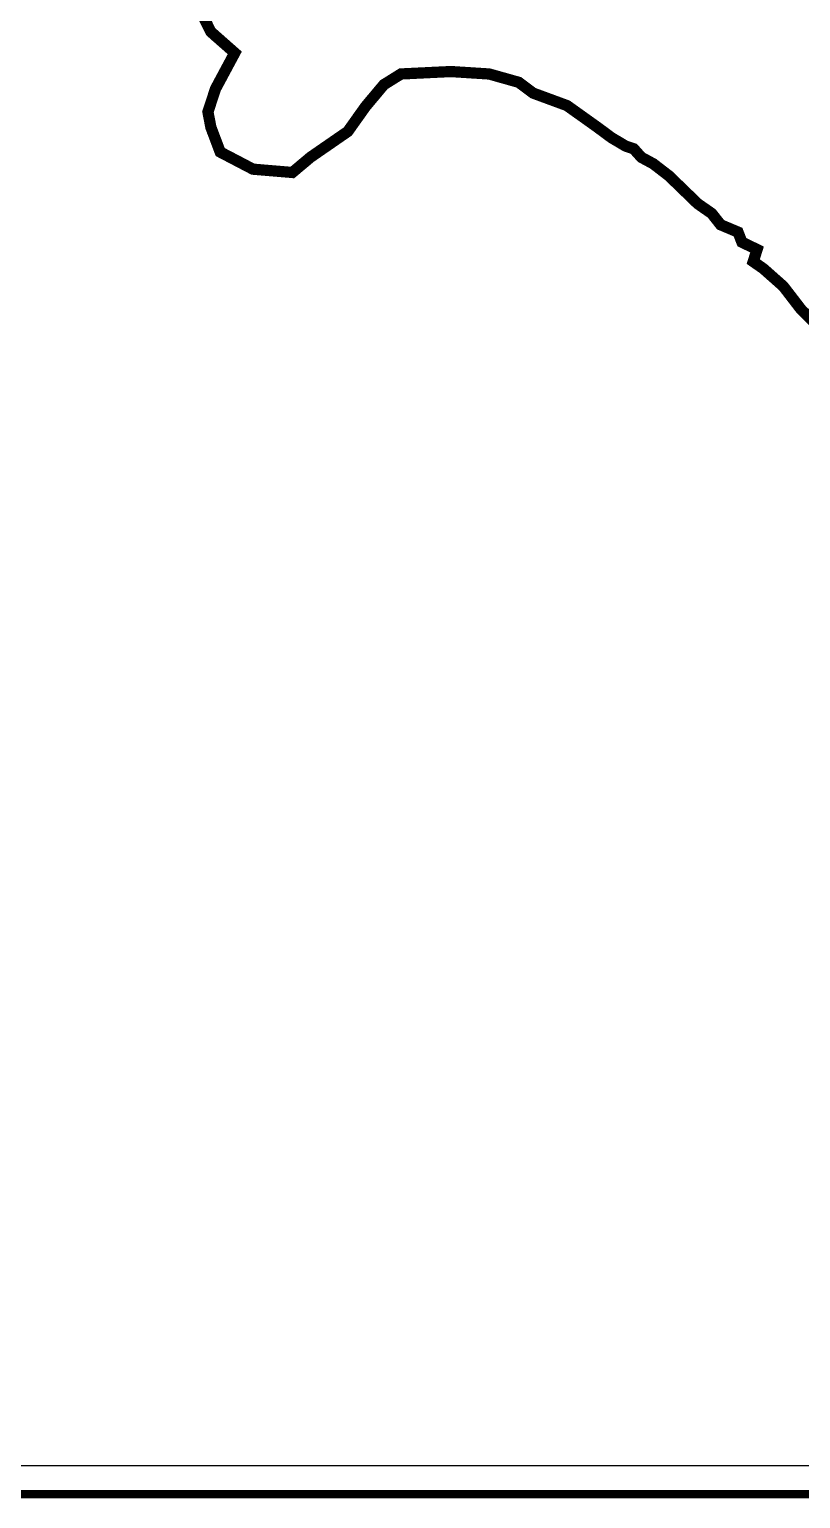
# Model space of a CAD drawing. Header units: millimetres. Extents: x 1745962 to 1749233, y 4525379 to 4529927.
# Drawn here: x 1746982 to 1747256, y 4525379 to 4525901 of the extents above; entities that cross this region are included whole.
import ezdxf

# ---------------------------------------------------------------- set-up
doc = ezdxf.new("R2010")
doc.units = ezdxf.units.MM
doc.header["$LTSCALE"] = 10
doc.header["$MEASUREMENT"] = 0
for name, color, linetype in [('LEGEND', 7, 'Continuous'), ('WATER', 5, 'Continuous'), ('ZONING_ZONES', 140, 'Continuous')]:
    doc.layers.add(name, color=color, linetype=linetype)

msp = doc.modelspace()

# ---------------------------------------------------------------- linework, layer by layer
at = {"layer": 'LEGEND'}
msp.add_line((1749203.08, 4525390.34), (1745973.94, 4525390.05), dxfattribs=at)
at = {"layer": 'LEGEND', "const_width": 3}
msp.add_lwpolyline([(1749213.08, 4525380.34), (1745963.94, 4525380.05), (1745963.94, 4529879.67), (1749213.39, 4529879.66)], close=True, dxfattribs=at)
at = {"layer": 'WATER'}
for points in [[(1747055.38, 4525893.74), (1747055.27, 4525893.8), (1747055.16, 4525893.86), (1747055.03, 4525893.89), (1747054.92, 4525893.91), (1747054.8, 4525893.93), (1747054.66, 4525893.94), (1747054.54, 4525893.95), (1747054.42, 4525893.93), (1747054.29, 4525893.93), (1747054.16, 4525893.92), (1747054.04, 4525893.9), (1747053.92, 4525893.9), (1747053.8, 4525893.88), (1747053.67, 4525893.87), (1747053.55, 4525893.86), (1747053.42, 4525893.84), (1747053.3, 4525893.83), (1747053.17, 4525893.82), (1747053.05, 4525893.81), (1747052.92, 4525893.8), (1747052.79, 4525893.79), (1747052.68, 4525893.78), (1747052.55, 4525893.77), (1747052.42, 4525893.77), (1747052.3, 4525893.75), (1747052.17, 4525893.75), (1747052.05, 4525893.76), (1747051.92, 4525893.75), (1747051.8, 4525893.76), (1747051.68, 4525893.77), (1747051.55, 4525893.77), (1747051.42, 4525893.79), (1747051.3, 4525893.81), (1747051.19, 4525893.85), (1747051.06, 4525893.88), (1747050.96, 4525893.94), (1747050.83, 4525893.97), (1747050.72, 4525894.03), (1747050.62, 4525894.1), (1747050.52, 4525894.18), (1747050.45, 4525894.29), (1747050.4, 4525894.4), (1747050.35, 4525894.5), (1747050.29, 4525894.62), (1747050.2, 4525894.72), (1747050.13, 4525894.81), (1747050.04, 4525894.9), (1747049.95, 4525894.98), (1747049.85, 4525895.07), (1747049.76, 4525895.15), (1747049.66, 4525895.23), (1747049.57, 4525895.31), (1747049.47, 4525895.39), (1747049.37, 4525895.46), (1747049.26, 4525895.52), (1747049.15, 4525895.59), (1747049.05, 4525895.65), (1747048.95, 4525895.73), (1747048.84, 4525895.79), (1747048.74, 4525895.86), (1747048.64, 4525895.95), (1747048.56, 4525896.03), (1747048.44, 4525896.07), (1747048.32, 4525896.12), (1747048.21, 4525896.17), (1747048.1, 4525896.23), (1747047.99, 4525896.28), (1747047.87, 4525896.34), (1747047.76, 4525896.4), (1747047.66, 4525896.46), (1747047.54, 4525896.52), (1747047.43, 4525896.57), (1747047.33, 4525896.65), (1747047.22, 4525896.72), (1747047.12, 4525896.79), (1747047.03, 4525896.88), (1747046.94, 4525896.96), (1747046.86, 4525897.05), (1747046.78, 4525897.15), (1747046.71, 4525897.25), (1747046.65, 4525897.36), (1747046.59, 4525897.47), (1747046.55, 4525897.59), (1747046.52, 4525897.72), (1747046.49, 4525897.84), (1747046.47, 4525897.96), (1747046.45, 4525898.08), (1747046.44, 4525898.21), (1747046.44, 4525898.34), (1747046.43, 4525898.46), (1747046.43, 4525898.58), (1747046.44, 4525898.7), (1747046.43, 4525898.83), (1747046.43, 4525898.96), (1747046.43, 4525899.08), (1747046.42, 4525899.21), (1747046.42, 4525899.34), (1747046.42, 4525899.46), (1747046.41, 4525899.58), (1747046.41, 4525899.71), (1747046.41, 4525899.83), (1747046.41, 4525899.96), (1747046.4, 4525900.09), (1747046.39, 4525900.2), (1747046.38, 4525900.33), (1747046.36, 4525900.45), (1747046.35, 4525900.58), (1747046.33, 4525900.7)], [(1747058.87, 4525851.91), (1747058.64, 4525852.01), (1747058.42, 4525852.11), (1747058.19, 4525852.22), (1747057.96, 4525852.32), (1747057.73, 4525852.41), (1747057.49, 4525852.51), (1747057.26, 4525852.6), (1747057.03, 4525852.7), (1747056.8, 4525852.81), (1747056.58, 4525852.91), (1747056.36, 4525853.03), (1747056.13, 4525853.14), (1747055.92, 4525853.26), (1747055.69, 4525853.37), (1747055.47, 4525853.49), (1747055.25, 4525853.61), (1747055.04, 4525853.73), (1747054.81, 4525853.85), (1747054.6, 4525853.98), (1747054.39, 4525854.11), (1747054.17, 4525854.24), (1747053.96, 4525854.38), (1747053.75, 4525854.52), (1747053.54, 4525854.65), (1747053.33, 4525854.79), (1747053.13, 4525854.93), (1747052.92, 4525855.07), (1747052.71, 4525855.2), (1747052.5, 4525855.34), (1747052.29, 4525855.47), (1747052.08, 4525855.6), (1747051.87, 4525855.73), (1747051.65, 4525855.86), (1747051.43, 4525855.99), (1747051.22, 4525856.12), (1747051, 4525856.25), (1747050.79, 4525856.38), (1747050.58, 4525856.52), (1747050.37, 4525856.65), (1747050.17, 4525856.8), (1747049.96, 4525856.94), (1747049.76, 4525857.08), (1747049.56, 4525857.23), (1747049.37, 4525857.4), (1747049.18, 4525857.56), (1747048.98, 4525857.71), (1747048.79, 4525857.87), (1747048.66, 4525858.09), (1747048.53, 4525858.3), (1747048.39, 4525858.5), (1747048.25, 4525858.71), (1747048.1, 4525858.91), (1747047.97, 4525859.12), (1747047.82, 4525859.33), (1747047.7, 4525859.55), (1747047.58, 4525859.76), (1747047.46, 4525859.99), (1747047.34, 4525860.19), (1747047.21, 4525860.41), (1747047.07, 4525860.63), (1747046.95, 4525860.85), (1747046.82, 4525861.06), (1747046.68, 4525861.27), (1747046.55, 4525861.47), (1747046.42, 4525861.69), (1747046.29, 4525861.9), (1747046.15, 4525862.12), (1747046.05, 4525862.34), (1747045.94, 4525862.57), (1747045.82, 4525862.79), (1747045.71, 4525863.01), (1747045.59, 4525863.24), (1747045.48, 4525863.46), (1747045.38, 4525863.68), (1747045.32, 4525863.93), (1747045.26, 4525864.18), (1747045.23, 4525864.42), (1747045.25, 4525864.67), (1747045.31, 4525864.92), (1747045.43, 4525865.12), (1747045.62, 4525865.29), (1747045.84, 4525865.42), (1747046.04, 4525865.56), (1747046.25, 4525865.7), (1747046.45, 4525865.86), (1747046.57, 4525866.08), (1747046.61, 4525866.32), (1747046.58, 4525866.57), (1747046.51, 4525866.82), (1747046.42, 4525867.05), (1747046.31, 4525867.27), (1747046.2, 4525867.5), (1747046.11, 4525867.73), (1747046.02, 4525867.95), (1747045.92, 4525868.19), (1747045.84, 4525868.43), (1747045.77, 4525868.67), (1747045.72, 4525868.92), (1747045.68, 4525869.16), (1747045.64, 4525869.4), (1747045.6, 4525869.65), (1747045.58, 4525869.9), (1747045.56, 4525870.15), (1747045.54, 4525870.41), (1747045.53, 4525870.65), (1747045.49, 4525870.89), (1747045.39, 4525871.12), (1747045.39, 4525871.37), (1747045.48, 4525871.61), (1747045.64, 4525871.79), (1747045.85, 4525871.93), (1747046.07, 4525872.04), (1747046.27, 4525872.2), (1747046.44, 4525872.38), (1747046.57, 4525872.59), (1747046.66, 4525872.82), (1747046.74, 4525873.06), (1747046.81, 4525873.3), (1747046.86, 4525873.54), (1747046.92, 4525873.79), (1747046.97, 4525874.03), (1747047.04, 4525874.28), (1747047.1, 4525874.52), (1747047.17, 4525874.76), (1747047.25, 4525875), (1747047.34, 4525875.23), (1747047.43, 4525875.46), (1747047.52, 4525875.7), (1747047.61, 4525875.93), (1747047.71, 4525876.16), (1747047.79, 4525876.4), (1747047.88, 4525876.63), (1747047.95, 4525876.87), (1747048.01, 4525877.11), (1747048.08, 4525877.36), (1747048.12, 4525877.6), (1747048.13, 4525877.84), (1747048.12, 4525878.1), (1747048.12, 4525878.35), (1747048.11, 4525878.6), (1747048.1, 4525878.85), (1747048.11, 4525879.1), (1747048.1, 4525879.35), (1747048.11, 4525879.6), (1747048.12, 4525879.85), (1747048.13, 4525880.11), (1747048.14, 4525880.35), (1747048.14, 4525880.6), (1747048.16, 4525880.85), (1747048.18, 4525881.1), (1747048.21, 4525881.35), (1747048.24, 4525881.6), (1747048.32, 4525881.84), (1747048.42, 4525882.07), (1747048.55, 4525882.28), (1747048.74, 4525882.44), (1747048.93, 4525882.61), (1747049.11, 4525882.77), (1747049.29, 4525882.95), (1747049.48, 4525883.11), (1747049.66, 4525883.28), (1747049.84, 4525883.46), (1747049.99, 4525883.65), (1747050.14, 4525883.86), (1747050.27, 4525884.07), (1747050.39, 4525884.29), (1747050.5, 4525884.52), (1747050.62, 4525884.73), (1747050.73, 4525884.96), (1747050.85, 4525885.18), (1747050.97, 4525885.4), (1747051.09, 4525885.61), (1747051.21, 4525885.84), (1747051.32, 4525886.05), (1747051.46, 4525886.28), (1747051.59, 4525886.48), (1747051.73, 4525886.69), (1747051.87, 4525886.9), (1747052, 4525887.11), (1747052.14, 4525887.32), (1747052.26, 4525887.53), (1747052.4, 4525887.74), (1747052.52, 4525887.96), (1747052.64, 4525888.18), (1747052.77, 4525888.4), (1747052.88, 4525888.63), (1747053, 4525888.84), (1747053.13, 4525889.06), (1747053.26, 4525889.28), (1747053.38, 4525889.49), (1747053.5, 4525889.7), (1747053.64, 4525889.92), (1747053.76, 4525890.13), (1747053.89, 4525890.35), (1747054.02, 4525890.57), (1747054.15, 4525890.78), (1747054.28, 4525890.99), (1747054.41, 4525891.2), (1747054.53, 4525891.43), (1747054.56, 4525891.67), (1747054.69, 4525891.88), (1747054.81, 4525892.1), (1747054.93, 4525892.32), (1747055.06, 4525892.54), (1747055.18, 4525892.75), (1747055.3, 4525892.98), (1747055.41, 4525893.21), (1747055.47, 4525893.44), (1747055.38, 4525893.74)], [(1747153.36, 4525881.97), (1747153.11, 4525881.98), (1747152.86, 4525881.98), (1747152.62, 4525881.99), (1747152.36, 4525882.01), (1747152.11, 4525882.03), (1747151.86, 4525882.04), (1747151.61, 4525882.06), (1747151.37, 4525882.09), (1747151.13, 4525882.15), (1747150.92, 4525882.31), (1747150.81, 4525882.52), (1747150.85, 4525882.77), (1747150.88, 4525883.02), (1747150.86, 4525883.26), (1747150.83, 4525883.51), (1747150.69, 4525883.72), (1747150.5, 4525883.87), (1747150.27, 4525883.98), (1747150.04, 4525884.07), (1747149.8, 4525884.15), (1747149.55, 4525884.2), (1747149.31, 4525884.26), (1747149.06, 4525884.28), (1747148.81, 4525884.32), (1747148.56, 4525884.35), (1747148.32, 4525884.39), (1747148.07, 4525884.42), (1747147.82, 4525884.46), (1747147.57, 4525884.49), (1747147.33, 4525884.53), (1747147.08, 4525884.56), (1747146.83, 4525884.6), (1747146.58, 4525884.63), (1747146.34, 4525884.67), (1747146.09, 4525884.7), (1747145.84, 4525884.74), (1747145.59, 4525884.77), (1747145.35, 4525884.82), (1747145.1, 4525884.85), (1747144.86, 4525884.9), (1747144.67, 4525885.02), (1747144.43, 4525885.1), (1747144.19, 4525885.16), (1747143.94, 4525885.2), (1747143.69, 4525885.24), (1747143.45, 4525885.27), (1747143.19, 4525885.3), (1747142.94, 4525885.32), (1747142.69, 4525885.35), (1747142.45, 4525885.36), (1747142.2, 4525885.37), (1747141.95, 4525885.38), (1747141.69, 4525885.4), (1747141.45, 4525885.41), (1747141.2, 4525885.43), (1747140.95, 4525885.45), (1747140.7, 4525885.47), (1747140.45, 4525885.49), (1747140.2, 4525885.51), (1747139.95, 4525885.51), (1747139.7, 4525885.52), (1747139.45, 4525885.53), (1747139.2, 4525885.53), (1747138.95, 4525885.54), (1747138.7, 4525885.54), (1747138.46, 4525885.55), (1747138.21, 4525885.56), (1747137.95, 4525885.57), (1747137.7, 4525885.58), (1747137.45, 4525885.58), (1747137.2, 4525885.6), (1747136.95, 4525885.6), (1747136.7, 4525885.62), (1747136.45, 4525885.63), (1747136.2, 4525885.65), (1747135.96, 4525885.67), (1747135.7, 4525885.69), (1747135.45, 4525885.7), (1747135.2, 4525885.71), (1747134.95, 4525885.71), (1747134.7, 4525885.71), (1747134.45, 4525885.71), (1747134.21, 4525885.71), (1747133.96, 4525885.7), (1747133.7, 4525885.7), (1747133.45, 4525885.7), (1747133.2, 4525885.7), (1747132.96, 4525885.69), (1747132.71, 4525885.69), (1747132.46, 4525885.69), (1747132.21, 4525885.69), (1747131.95, 4525885.69), (1747131.7, 4525885.69), (1747131.46, 4525885.68), (1747131.21, 4525885.69), (1747130.96, 4525885.68), (1747130.71, 4525885.69), (1747130.45, 4525885.68), (1747130.2, 4525885.69), (1747129.95, 4525885.69), (1747129.7, 4525885.69), (1747129.46, 4525885.69), (1747129.21, 4525885.68), (1747128.96, 4525885.69), (1747128.7, 4525885.68), (1747128.45, 4525885.68), (1747128.2, 4525885.68), (1747127.96, 4525885.67), (1747127.71, 4525885.67), (1747127.46, 4525885.67), (1747127.2, 4525885.67), (1747126.96, 4525885.66), (1747126.71, 4525885.66), (1747126.46, 4525885.66), (1747126.2, 4525885.65), (1747125.95, 4525885.66), (1747125.71, 4525885.65), (1747125.46, 4525885.64), (1747125.21, 4525885.65), (1747124.95, 4525885.64), (1747124.7, 4525885.65), (1747124.45, 4525885.64), (1747124.21, 4525885.63), (1747123.95, 4525885.63), (1747123.71, 4525885.62), (1747123.45, 4525885.6), (1747123.21, 4525885.58), (1747122.96, 4525885.56), (1747122.71, 4525885.54), (1747122.46, 4525885.53), (1747122.21, 4525885.5), (1747121.96, 4525885.48), (1747121.72, 4525885.46), (1747121.46, 4525885.44), (1747121.21, 4525885.43), (1747120.97, 4525885.41), (1747120.71, 4525885.41), (1747120.46, 4525885.39), (1747120.21, 4525885.39), (1747119.96, 4525885.38), (1747119.71, 4525885.38), (1747119.47, 4525885.38), (1747119.21, 4525885.38), (1747118.96, 4525885.39), (1747118.72, 4525885.39), (1747118.47, 4525885.39), (1747118.22, 4525885.4), (1747117.97, 4525885.4), (1747117.71, 4525885.39), (1747117.47, 4525885.37), (1747117.22, 4525885.35), (1747116.96, 4525885.34), (1747116.71, 4525885.31), (1747116.48, 4525885.25), (1747116.22, 4525885.21), (1747115.98, 4525885.17), (1747115.74, 4525885.12), (1747115.49, 4525885.07), (1747115.25, 4525885.03), (1747115, 4525884.98), (1747114.76, 4525884.93), (1747114.51, 4525884.89), (1747114.26, 4525884.85), (1747114.01, 4525884.83), (1747113.76, 4525884.81), (1747113.52, 4525884.76), (1747113.28, 4525884.69), (1747113.05, 4525884.61), (1747112.82, 4525884.5), (1747112.6, 4525884.39), (1747112.38, 4525884.27), (1747112.16, 4525884.14), (1747111.96, 4525883.99), (1747111.77, 4525883.84), (1747111.56, 4525883.7), (1747111.36, 4525883.54), (1747111.16, 4525883.39), (1747110.95, 4525883.25), (1747110.75, 4525883.1), (1747110.55, 4525882.95), (1747110.35, 4525882.81), (1747110.13, 4525882.68), (1747109.92, 4525882.55), (1747109.71, 4525882.41), (1747109.51, 4525882.27), (1747109.3, 4525882.13), (1747109.09, 4525881.99), (1747108.89, 4525881.85), (1747108.68, 4525881.7), (1747108.49, 4525881.55), (1747108.3, 4525881.38), (1747108.12, 4525881.2), (1747107.93, 4525881.04), (1747107.75, 4525880.87), (1747107.57, 4525880.7), (1747107.38, 4525880.53), (1747107.2, 4525880.36), (1747107.01, 4525880.21), (1747106.8, 4525880.08), (1747106.59, 4525879.92), (1747106.4, 4525879.77), (1747106.21, 4525879.6), (1747106.02, 4525879.44), (1747105.85, 4525879.26), (1747105.69, 4525879.06), (1747105.52, 4525878.88), (1747105.34, 4525878.7), (1747105.17, 4525878.52), (1747105, 4525878.34), (1747104.83, 4525878.15), (1747104.66, 4525877.98), (1747104.47, 4525877.79), (1747104.3, 4525877.61), (1747104.13, 4525877.43), (1747103.96, 4525877.25), (1747103.79, 4525877.07), (1747103.62, 4525876.89), (1747103.45, 4525876.71), (1747103.28, 4525876.52), (1747103.11, 4525876.34), (1747103.03, 4525876.11), (1747102.92, 4525875.89), (1747102.79, 4525875.68), (1747102.67, 4525875.45), (1747102.54, 4525875.24), (1747102.42, 4525875.03), (1747102.29, 4525874.81), (1747102.16, 4525874.59), (1747102.03, 4525874.38), (1747101.9, 4525874.17), (1747101.77, 4525873.96), (1747101.65, 4525873.74), (1747101.52, 4525873.51), (1747101.43, 4525873.29), (1747101.37, 4525873.05), (1747101.3, 4525872.81), (1747101.24, 4525872.57), (1747101.18, 4525872.32), (1747101.11, 4525872.08), (1747101.04, 4525871.84), (1747100.95, 4525871.61), (1747100.83, 4525871.38), (1747100.69, 4525871.18), (1747100.53, 4525870.99), (1747100.34, 4525870.82), (1747100.13, 4525870.69), (1747099.89, 4525870.62), (1747099.65, 4525870.58), (1747099.4, 4525870.59), (1747099.17, 4525870.69), (1747098.94, 4525870.81), (1747098.74, 4525870.95), (1747098.53, 4525871.07), (1747098.28, 4525871.14), (1747097.85, 4525871.05)], [(1747185.5, 4525863.1), (1747185.39, 4525863.16), (1747185.29, 4525863.23), (1747185.19, 4525863.3), (1747185.07, 4525863.36), (1747184.97, 4525863.43), (1747184.86, 4525863.49), (1747184.76, 4525863.56), (1747184.65, 4525863.64), (1747184.55, 4525863.71), (1747184.46, 4525863.78), (1747184.37, 4525863.87), (1747184.29, 4525863.97), (1747184.22, 4525864.08), (1747184.17, 4525864.19), (1747184.12, 4525864.31), (1747184.09, 4525864.43), (1747184.08, 4525864.55), (1747184.06, 4525864.67), (1747184.06, 4525864.8), (1747184.06, 4525864.92), (1747184.06, 4525865.05), (1747184.04, 4525865.18), (1747184.04, 4525865.3), (1747184.03, 4525865.43), (1747184.01, 4525865.55), (1747183.99, 4525865.67), (1747183.95, 4525865.78), (1747183.91, 4525865.91), (1747183.86, 4525866.02), (1747183.82, 4525866.14), (1747183.76, 4525866.25), (1747183.7, 4525866.35), (1747183.61, 4525866.44), (1747183.49, 4525866.51), (1747183.38, 4525866.55), (1747183.26, 4525866.55), (1747183.13, 4525866.54), (1747183.01, 4525866.53), (1747182.88, 4525866.49), (1747182.76, 4525866.48), (1747182.63, 4525866.47), (1747182.51, 4525866.46), (1747182.39, 4525866.47), (1747182.26, 4525866.47), (1747182.13, 4525866.47), (1747182.01, 4525866.48), (1747181.89, 4525866.5), (1747181.77, 4525866.51), (1747181.64, 4525866.53), (1747181.52, 4525866.56), (1747181.39, 4525866.58), (1747181.27, 4525866.61), (1747181.15, 4525866.64), (1747181.04, 4525866.69), (1747180.91, 4525866.74), (1747180.81, 4525866.79), (1747180.7, 4525866.86), (1747180.6, 4525866.93), (1747180.5, 4525867), (1747180.39, 4525867.08), (1747180.29, 4525867.15), (1747180.2, 4525867.22), (1747180.09, 4525867.3), (1747179.99, 4525867.37), (1747179.89, 4525867.45), (1747179.8, 4525867.52), (1747179.71, 4525867.61), (1747179.64, 4525867.72), (1747179.58, 4525867.83), (1747179.54, 4525867.95), (1747179.51, 4525868.06), (1747179.49, 4525868.19), (1747179.47, 4525868.32), (1747179.44, 4525868.44), (1747179.41, 4525868.56), (1747179.38, 4525868.68), (1747179.35, 4525868.8), (1747179.32, 4525868.93), (1747179.29, 4525869.04), (1747179.25, 4525869.16), (1747179.18, 4525869.27), (1747179.09, 4525869.35), (1747178.99, 4525869.43), (1747178.88, 4525869.49), (1747178.76, 4525869.54), (1747178.65, 4525869.59), (1747178.52, 4525869.63), (1747178.41, 4525869.66), (1747178.28, 4525869.69), (1747178.17, 4525869.73), (1747178.04, 4525869.76), (1747177.93, 4525869.8), (1747177.8, 4525869.83), (1747177.69, 4525869.86), (1747177.56, 4525869.9), (1747177.45, 4525869.93), (1747177.32, 4525869.97), (1747177.21, 4525870), (1747177.08, 4525870.04), (1747176.97, 4525870.08), (1747176.84, 4525870.12), (1747176.74, 4525870.17), (1747176.63, 4525870.23), (1747176.51, 4525870.29), (1747176.41, 4525870.36), (1747176.32, 4525870.44), (1747176.23, 4525870.52), (1747176.14, 4525870.62), (1747176.08, 4525870.72), (1747176.01, 4525870.84), (1747175.96, 4525870.95), (1747175.9, 4525871.06), (1747175.86, 4525871.17), (1747175.83, 4525871.29), (1747175.79, 4525871.41), (1747175.74, 4525871.53), (1747175.68, 4525871.64), (1747175.62, 4525871.75), (1747175.56, 4525871.85), (1747175.47, 4525871.94), (1747175.37, 4525872.03), (1747175.27, 4525872.1), (1747175.16, 4525872.16), (1747175.05, 4525872.21), (1747174.94, 4525872.27), (1747174.83, 4525872.32), (1747174.71, 4525872.37), (1747174.6, 4525872.43), (1747174.49, 4525872.48), (1747174.37, 4525872.54), (1747174.26, 4525872.59), (1747174.14, 4525872.64), (1747174.03, 4525872.7), (1747173.92, 4525872.75), (1747173.82, 4525872.81), (1747173.7, 4525872.87), (1747173.63, 4525872.97), (1747173.55, 4525873.07), (1747173.46, 4525873.16), (1747173.38, 4525873.25), (1747173.29, 4525873.34), (1747173.2, 4525873.43), (1747173.1, 4525873.51), (1747173.01, 4525873.59), (1747172.91, 4525873.66), (1747172.8, 4525873.73), (1747172.7, 4525873.8), (1747172.59, 4525873.86), (1747172.49, 4525873.94), (1747172.39, 4525874), (1747172.28, 4525874.08), (1747172.18, 4525874.14), (1747172.07, 4525874.21), (1747171.97, 4525874.28), (1747171.87, 4525874.35), (1747171.76, 4525874.42), (1747171.66, 4525874.49), (1747171.55, 4525874.56), (1747171.45, 4525874.62), (1747171.34, 4525874.68), (1747171.24, 4525874.75), (1747171.12, 4525874.81), (1747171.01, 4525874.88), (1747170.91, 4525874.94), (1747170.8, 4525875.01), (1747170.69, 4525875.06), (1747170.58, 4525875.13), (1747170.47, 4525875.19), (1747170.36, 4525875.25), (1747170.26, 4525875.31), (1747170.14, 4525875.37), (1747170.03, 4525875.42), (1747169.92, 4525875.47), (1747169.8, 4525875.51), (1747169.68, 4525875.54), (1747169.56, 4525875.58), (1747169.44, 4525875.62), (1747169.32, 4525875.66), (1747169.2, 4525875.69), (1747169.08, 4525875.73), (1747168.95, 4525875.76), (1747168.84, 4525875.8), (1747168.71, 4525875.83), (1747168.6, 4525875.87), (1747168.48, 4525875.91), (1747168.36, 4525875.93), (1747168.24, 4525875.97), (1747168.12, 4525876), (1747168, 4525876.03), (1747167.87, 4525876.05), (1747167.75, 4525876.06), (1747167.62, 4525876.06), (1747167.49, 4525876.06), (1747167.37, 4525876.05), (1747167.24, 4525876.05), (1747167.13, 4525876.05), (1747167, 4525876.05), (1747166.87, 4525876.05), (1747166.75, 4525876.05), (1747166.62, 4525876.04), (1747166.5, 4525876.04), (1747166.37, 4525876.04), (1747166.24, 4525876.04), (1747166.12, 4525876.03), (1747166, 4525876.04), (1747165.88, 4525876.03), (1747165.75, 4525876.03), (1747165.63, 4525876.05), (1747165.5, 4525876.07), (1747165.38, 4525876.09), (1747165.26, 4525876.13), (1747165.14, 4525876.16), (1747165.02, 4525876.2), (1747164.9, 4525876.22), (1747164.77, 4525876.25), (1747164.66, 4525876.29), (1747164.53, 4525876.32), (1747164.41, 4525876.34), (1747164.28, 4525876.37), (1747164.17, 4525876.41), (1747164.04, 4525876.44), (1747163.93, 4525876.47), (1747163.8, 4525876.51), (1747163.69, 4525876.55), (1747163.56, 4525876.58), (1747163.45, 4525876.63), (1747163.33, 4525876.67), (1747163.22, 4525876.71), (1747163.1, 4525876.77), (1747162.99, 4525876.82), (1747162.88, 4525876.87), (1747162.76, 4525876.92), (1747162.65, 4525876.97), (1747162.53, 4525877.02), (1747162.42, 4525877.08), (1747162.3, 4525877.12), (1747162.19, 4525877.18), (1747162.08, 4525877.24), (1747161.98, 4525877.32), (1747161.88, 4525877.39), (1747161.78, 4525877.47), (1747161.67, 4525877.53), (1747161.57, 4525877.6), (1747161.47, 4525877.67), (1747161.37, 4525877.75), (1747161.27, 4525877.82), (1747161.17, 4525877.9), (1747161.06, 4525877.96), (1747160.96, 4525878.03), (1747160.85, 4525878.11), (1747160.75, 4525878.18), (1747160.65, 4525878.25), (1747160.55, 4525878.33), (1747160.45, 4525878.4), (1747160.35, 4525878.46), (1747160.24, 4525878.54), (1747160.14, 4525878.61), (1747160.04, 4525878.68), (1747159.94, 4525878.76), (1747159.83, 4525878.81), (1747159.72, 4525878.89), (1747159.62, 4525878.96), (1747159.53, 4525879.04), (1747159.44, 4525879.13), (1747159.37, 4525879.24), (1747159.3, 4525879.34), (1747159.23, 4525879.45), (1747159.17, 4525879.55), (1747159.11, 4525879.67), (1747159.06, 4525879.77), (1747159.01, 4525879.88), (1747158.96, 4525880), (1747158.92, 4525880.12), (1747158.88, 4525880.24), (1747158.84, 4525880.36), (1747158.79, 4525880.47), (1747158.76, 4525880.59), (1747158.71, 4525880.72), (1747158.68, 4525880.84), (1747158.63, 4525880.96), (1747158.59, 4525881.07), (1747158.55, 4525881.19), (1747158.53, 4525881.31), (1747158.48, 4525881.43), (1747158.41, 4525881.54), (1747158.32, 4525881.62), (1747158.22, 4525881.68), (1747158.09, 4525881.72), (1747157.97, 4525881.73), (1747157.84, 4525881.72), (1747157.71, 4525881.72), (1747157.59, 4525881.72), (1747157.46, 4525881.73), (1747157.34, 4525881.73), (1747157.22, 4525881.74), (1747157.09, 4525881.75), (1747156.97, 4525881.75), (1747156.85, 4525881.77), (1747156.72, 4525881.79), (1747156.6, 4525881.81), (1747156.48, 4525881.82), (1747156.35, 4525881.83), (1747156.22, 4525881.84), (1747156.1, 4525881.85), (1747155.98, 4525881.85), (1747155.85, 4525881.86), (1747155.73, 4525881.87), (1747155.6, 4525881.87), (1747155.48, 4525881.87), (1747155.35, 4525881.88), (1747155.22, 4525881.89), (1747155.1, 4525881.89), (1747154.97, 4525881.9), (1747154.85, 4525881.9), (1747154.73, 4525881.91), (1747154.6, 4525881.91), (1747154.48, 4525881.92), (1747154.35, 4525881.92), (1747154.23, 4525881.92), (1747154.1, 4525881.93), (1747153.98, 4525881.94), (1747153.85, 4525881.94), (1747153.73, 4525881.94), (1747153.6, 4525881.95), (1747153.36, 4525881.97)], [(1747097.85, 4525871.05), (1747097.63, 4525870.93), (1747097.45, 4525870.76), (1747097.29, 4525870.57), (1747097.14, 4525870.37), (1747097.01, 4525870.16), (1747096.87, 4525869.95), (1747096.82, 4525869.71), (1747096.79, 4525869.46), (1747096.76, 4525869.2), (1747096.74, 4525868.96), (1747096.71, 4525868.71), (1747096.7, 4525868.46), (1747096.67, 4525868.2), (1747096.66, 4525867.96), (1747096.65, 4525867.71), (1747096.81, 4525867.52), (1747096.95, 4525867.3), (1747097.04, 4525867.07), (1747097.07, 4525866.82), (1747097.07, 4525866.57), (1747097, 4525866.33), (1747096.89, 4525866.11), (1747096.76, 4525865.89), (1747096.61, 4525865.7), (1747096.41, 4525865.54), (1747096.21, 4525865.38), (1747096.03, 4525865.22), (1747095.84, 4525865.06), (1747095.65, 4525864.89), (1747095.47, 4525864.73), (1747095.28, 4525864.55), (1747095.1, 4525864.39), (1747094.93, 4525864.2), (1747094.76, 4525864.01), (1747094.61, 4525863.82), (1747094.44, 4525863.63), (1747094.29, 4525863.44), (1747094.13, 4525863.25), (1747093.96, 4525863.06), (1747093.8, 4525862.87), (1747093.63, 4525862.68), (1747093.46, 4525862.5), (1747093.28, 4525862.32), (1747093.11, 4525862.14), (1747092.93, 4525861.96), (1747092.75, 4525861.8), (1747092.55, 4525861.64), (1747092.34, 4525861.51), (1747092.11, 4525861.4), (1747091.89, 4525861.3), (1747091.65, 4525861.21), (1747091.41, 4525861.15), (1747091.16, 4525861.14), (1747090.91, 4525861.17), (1747090.66, 4525861.19), (1747090.41, 4525861.21), (1747090.16, 4525861.21), (1747089.92, 4525861.16), (1747089.68, 4525861.09), (1747089.44, 4525861.01), (1747089.2, 4525860.93), (1747088.96, 4525860.85), (1747088.75, 4525860.73), (1747088.55, 4525860.57), (1747088.39, 4525860.38), (1747088.28, 4525860.16), (1747088.2, 4525859.92), (1747088.14, 4525859.68), (1747088.1, 4525859.43), (1747088.05, 4525859.19), (1747087.96, 4525858.95), (1747087.84, 4525858.73), (1747087.72, 4525858.51), (1747087.56, 4525858.32), (1747087.38, 4525858.15), (1747087.2, 4525857.97), (1747087.01, 4525857.81), (1747086.81, 4525857.66), (1747086.59, 4525857.53), (1747086.38, 4525857.41), (1747086.16, 4525857.28), (1747085.94, 4525857.16), (1747085.72, 4525857.03), (1747085.51, 4525856.91), (1747085.29, 4525856.79), (1747085.07, 4525856.67), (1747084.85, 4525856.57), (1747084.62, 4525856.46), (1747084.39, 4525856.36), (1747084.16, 4525856.26), (1747083.93, 4525856.16), (1747083.71, 4525856.06), (1747083.48, 4525855.96), (1747083.24, 4525855.87), (1747083.01, 4525855.78), (1747082.78, 4525855.67), (1747082.55, 4525855.57), (1747082.33, 4525855.47), (1747082.1, 4525855.36), (1747081.88, 4525855.26), (1747081.65, 4525855.14), (1747081.44, 4525855.01), (1747081.22, 4525854.88), (1747081.01, 4525854.74), (1747080.81, 4525854.61), (1747080.6, 4525854.47), (1747080.39, 4525854.32), (1747080.2, 4525854.17), (1747080.01, 4525854), (1747079.83, 4525853.83), (1747079.65, 4525853.66), (1747079.46, 4525853.49), (1747079.28, 4525853.31), (1747079.1, 4525853.14), (1747078.92, 4525852.97), (1747078.74, 4525852.8), (1747078.56, 4525852.63), (1747078.37, 4525852.45), (1747078.19, 4525852.29), (1747078.01, 4525852.11), (1747077.83, 4525851.94), (1747077.64, 4525851.77), (1747077.46, 4525851.59), (1747077.28, 4525851.43), (1747077.14, 4525851.22), (1747076.97, 4525851.03), (1747076.81, 4525850.85), (1747076.62, 4525850.68), (1747076.42, 4525850.54), (1747076.22, 4525850.39), (1747076.02, 4525850.24), (1747075.81, 4525850.1), (1747075.61, 4525849.95), (1747075.4, 4525849.82), (1747075.19, 4525849.69), (1747074.96, 4525849.58), (1747074.73, 4525849.48), (1747074.5, 4525849.39), (1747074.25, 4525849.35), (1747074, 4525849.34), (1747073.75, 4525849.36), (1747073.51, 4525849.44), (1747073.28, 4525849.52), (1747073.04, 4525849.61), (1747072.81, 4525849.69), (1747072.57, 4525849.76), (1747072.33, 4525849.85), (1747072.1, 4525849.93), (1747071.85, 4525849.99), (1747071.61, 4525850.04), (1747071.37, 4525850.11), (1747071.13, 4525850.19), (1747070.89, 4525850.26), (1747070.65, 4525850.34), (1747070.41, 4525850.41), (1747070.17, 4525850.49), (1747069.94, 4525850.56), (1747069.69, 4525850.62), (1747069.45, 4525850.67), (1747069.21, 4525850.7), (1747068.95, 4525850.7), (1747068.71, 4525850.68), (1747068.45, 4525850.63), (1747068.21, 4525850.57), (1747067.98, 4525850.49), (1747067.73, 4525850.42), (1747067.5, 4525850.34), (1747067.26, 4525850.27), (1747067.02, 4525850.2), (1747066.78, 4525850.14), (1747066.54, 4525850.07), (1747066.28, 4525850.06), (1747066.04, 4525850.04), (1747065.79, 4525850.05), (1747065.54, 4525850.05), (1747065.29, 4525850.06), (1747065.03, 4525850.08), (1747064.79, 4525850.1), (1747064.54, 4525850.13), (1747064.29, 4525850.16), (1747064.04, 4525850.2), (1747063.8, 4525850.25), (1747063.55, 4525850.29), (1747063.31, 4525850.32), (1747063.07, 4525850.4), (1747062.83, 4525850.48), (1747062.6, 4525850.57), (1747062.36, 4525850.65), (1747062.13, 4525850.73), (1747061.89, 4525850.83), (1747061.66, 4525850.91), (1747061.42, 4525850.99), (1747061.19, 4525851.08), (1747060.95, 4525851.17), (1747060.72, 4525851.25), (1747060.48, 4525851.34), (1747060.25, 4525851.42), (1747060.01, 4525851.51), (1747059.78, 4525851.6), (1747059.54, 4525851.68), (1747059.31, 4525851.77), (1747058.87, 4525851.91)], [(1747231.19, 4525829.62), (1747230.95, 4525829.69), (1747230.71, 4525829.76), (1747230.47, 4525829.83), (1747230.23, 4525829.91), (1747229.99, 4525829.97), (1747229.75, 4525830.04), (1747229.51, 4525830.12), (1747229.29, 4525830.21), (1747229.06, 4525830.3), (1747228.82, 4525830.4), (1747228.6, 4525830.52), (1747228.38, 4525830.64), (1747228.16, 4525830.77), (1747227.97, 4525830.92), (1747227.78, 4525831.09), (1747227.59, 4525831.24), (1747227.39, 4525831.39), (1747227.2, 4525831.56), (1747227, 4525831.71), (1747226.81, 4525831.87), (1747226.62, 4525832.02), (1747226.41, 4525832.15), (1747226.2, 4525832.3), (1747225.99, 4525832.45), (1747225.84, 4525832.64), (1747225.72, 4525832.86), (1747225.6, 4525833.08), (1747225.5, 4525833.3), (1747225.39, 4525833.53), (1747225.27, 4525833.76), (1747225.16, 4525833.98), (1747225.04, 4525834.2), (1747224.89, 4525834.39), (1747224.77, 4525834.62), (1747224.65, 4525834.83), (1747224.53, 4525835.05), (1747224.41, 4525835.27), (1747224.29, 4525835.49), (1747224.17, 4525835.7), (1747224.04, 4525835.92), (1747223.91, 4525836.14), (1747223.74, 4525836.33), (1747223.58, 4525836.51), (1747223.42, 4525836.71), (1747223.25, 4525836.89), (1747223.07, 4525837.07), (1747222.88, 4525837.22), (1747222.65, 4525837.33), (1747222.42, 4525837.41), (1747222.18, 4525837.5), (1747221.95, 4525837.6), (1747221.72, 4525837.69), (1747221.49, 4525837.78), (1747221.26, 4525837.87), (1747221.02, 4525837.96), (1747220.79, 4525838.04), (1747220.55, 4525838.12), (1747220.32, 4525838.22), (1747220.09, 4525838.32), (1747219.86, 4525838.43), (1747219.65, 4525838.56), (1747219.45, 4525838.72), (1747219.26, 4525838.87), (1747219.08, 4525839.03), (1747218.92, 4525839.23), (1747218.77, 4525839.44), (1747218.66, 4525839.66), (1747218.58, 4525839.9), (1747218.51, 4525840.14), (1747218.44, 4525840.37), (1747218.35, 4525840.62), (1747218.27, 4525840.86), (1747218.17, 4525841.08), (1747218.04, 4525841.29), (1747217.89, 4525841.49), (1747217.72, 4525841.67), (1747217.53, 4525841.83), (1747217.34, 4525841.99), (1747217.15, 4525842.16), (1747216.96, 4525842.32), (1747216.77, 4525842.48), (1747216.58, 4525842.65), (1747216.39, 4525842.81), (1747216.2, 4525842.98), (1747216, 4525843.13), (1747215.81, 4525843.28), (1747215.61, 4525843.44), (1747215.41, 4525843.6), (1747215.22, 4525843.75), (1747215.02, 4525843.91), (1747214.83, 4525844.06), (1747214.63, 4525844.22), (1747214.43, 4525844.37), (1747214.24, 4525844.53), (1747214.04, 4525844.68), (1747213.84, 4525844.83), (1747213.65, 4525844.98), (1747213.44, 4525845.14), (1747213.25, 4525845.29), (1747213.06, 4525845.45), (1747212.86, 4525845.6), (1747212.66, 4525845.76), (1747212.47, 4525845.91), (1747212.26, 4525846.06), (1747212.07, 4525846.21), (1747211.87, 4525846.37), (1747211.68, 4525846.53), (1747211.47, 4525846.66), (1747211.27, 4525846.82), (1747211.08, 4525846.98), (1747210.89, 4525847.15), (1747210.7, 4525847.31), (1747210.51, 4525847.47), (1747210.32, 4525847.64), (1747210.13, 4525847.8), (1747209.96, 4525847.97), (1747209.77, 4525848.13), (1747209.58, 4525848.3), (1747209.39, 4525848.47), (1747209.2, 4525848.64), (1747209.02, 4525848.8), (1747208.83, 4525848.96), (1747208.64, 4525849.12), (1747208.45, 4525849.3), (1747208.26, 4525849.46), (1747208.07, 4525849.61), (1747207.87, 4525849.76), (1747207.67, 4525849.92), (1747207.48, 4525850.07), (1747207.27, 4525850.23), (1747207.08, 4525850.38), (1747206.89, 4525850.54), (1747206.7, 4525850.69), (1747206.5, 4525850.86), (1747206.32, 4525851.02), (1747206.13, 4525851.18), (1747205.94, 4525851.34), (1747205.75, 4525851.51), (1747205.56, 4525851.67), (1747205.36, 4525851.83), (1747205.16, 4525851.98), (1747204.95, 4525852.13), (1747204.74, 4525852.25), (1747204.53, 4525852.38), (1747204.32, 4525852.51), (1747204.1, 4525852.64), (1747203.89, 4525852.77), (1747203.67, 4525852.9), (1747203.45, 4525853.03), (1747203.24, 4525853.15), (1747203.01, 4525853.27), (1747202.79, 4525853.37), (1747202.56, 4525853.47), (1747202.33, 4525853.56), (1747202.09, 4525853.64), (1747201.86, 4525853.72), (1747201.62, 4525853.8), (1747201.39, 4525853.89), (1747201.15, 4525853.97), (1747200.91, 4525854.06), (1747200.68, 4525854.13), (1747200.44, 4525854.21), (1747200.21, 4525854.31), (1747199.97, 4525854.39), (1747199.81, 4525854.57), (1747199.67, 4525854.79), (1747199.54, 4525855), (1747199.41, 4525855.21), (1747199.29, 4525855.42), (1747199.17, 4525855.65), (1747199.05, 4525855.86), (1747198.94, 4525856.09), (1747198.83, 4525856.32), (1747198.72, 4525856.54), (1747198.6, 4525856.76), (1747198.48, 4525856.99), (1747198.36, 4525857.2), (1747198.2, 4525857.39), (1747198.01, 4525857.54), (1747197.8, 4525857.68), (1747197.59, 4525857.81), (1747197.36, 4525857.92), (1747197.13, 4525858.04), (1747196.92, 4525858.15), (1747196.69, 4525858.25), (1747196.46, 4525858.36), (1747196.23, 4525858.46), (1747195.99, 4525858.55), (1747195.77, 4525858.63), (1747195.52, 4525858.63), (1747195.26, 4525858.65), (1747195.02, 4525858.68), (1747194.79, 4525858.77), (1747194.56, 4525858.87), (1747194.33, 4525858.97), (1747194.09, 4525859.06), (1747193.87, 4525859.18), (1747193.67, 4525859.32), (1747193.48, 4525859.48), (1747193.29, 4525859.66), (1747193.12, 4525859.84), (1747192.94, 4525860.01), (1747192.76, 4525860.18), (1747192.58, 4525860.35), (1747192.4, 4525860.52), (1747192.21, 4525860.7), (1747192.02, 4525860.86), (1747191.83, 4525861.01), (1747191.6, 4525861.14), (1747191.39, 4525861.25), (1747191.16, 4525861.36), (1747190.93, 4525861.47), (1747190.71, 4525861.57), (1747190.48, 4525861.66), (1747190.24, 4525861.75), (1747190.01, 4525861.83), (1747189.77, 4525861.9), (1747189.53, 4525861.98), (1747189.29, 4525862.04), (1747189.05, 4525862.12), (1747188.81, 4525862.18), (1747188.57, 4525862.25), (1747188.33, 4525862.31), (1747188.08, 4525862.37), (1747187.84, 4525862.44), (1747187.6, 4525862.5), (1747187.36, 4525862.57), (1747187.12, 4525862.63), (1747186.88, 4525862.7), (1747186.63, 4525862.76), (1747186.39, 4525862.82), (1747186.15, 4525862.88), (1747185.9, 4525862.93), (1747185.5, 4525863.1)], [(1747256.09, 4525801.31), (1747255.96, 4525801.53), (1747255.84, 4525801.74), (1747255.71, 4525801.95), (1747255.58, 4525802.17), (1747255.44, 4525802.38), (1747255.31, 4525802.59), (1747255.18, 4525802.8), (1747255.03, 4525803.01), (1747254.89, 4525803.21), (1747254.75, 4525803.42), (1747254.63, 4525803.64), (1747254.5, 4525803.86), (1747254.36, 4525804.07), (1747254.24, 4525804.28), (1747254.11, 4525804.49), (1747253.98, 4525804.71), (1747253.84, 4525804.92), (1747253.7, 4525805.13), (1747253.56, 4525805.33), (1747253.42, 4525805.54), (1747253.27, 4525805.75), (1747253.13, 4525805.95), (1747252.96, 4525806.14), (1747252.8, 4525806.32), (1747252.64, 4525806.51), (1747252.48, 4525806.7), (1747252.31, 4525806.89), (1747252.15, 4525807.08), (1747251.99, 4525807.27), (1747251.81, 4525807.46), (1747251.65, 4525807.64), (1747251.48, 4525807.82), (1747251.3, 4525808), (1747251.13, 4525808.18), (1747250.95, 4525808.35), (1747250.78, 4525808.53), (1747250.59, 4525808.7), (1747250.4, 4525808.87), (1747250.22, 4525809.04), (1747250.04, 4525809.21), (1747249.86, 4525809.37), (1747249.67, 4525809.55), (1747249.49, 4525809.72), (1747249.3, 4525809.89), (1747249.13, 4525810.06), (1747248.94, 4525810.23), (1747248.76, 4525810.39), (1747248.57, 4525810.56), (1747248.36, 4525810.71), (1747248.16, 4525810.85), (1747247.95, 4525810.99), (1747247.74, 4525811.13), (1747247.53, 4525811.27), (1747247.32, 4525811.4), (1747247.11, 4525811.53), (1747246.9, 4525811.67), (1747246.7, 4525811.81), (1747246.49, 4525811.95), (1747246.28, 4525812.09), (1747246.07, 4525812.23), (1747245.9, 4525812.41), (1747245.72, 4525812.59), (1747245.55, 4525812.77), (1747245.38, 4525812.95), (1747245.2, 4525813.13), (1747245.04, 4525813.31), (1747244.86, 4525813.49), (1747244.69, 4525813.67), (1747244.5, 4525813.84), (1747244.32, 4525814.01), (1747244.15, 4525814.19), (1747243.97, 4525814.36), (1747243.8, 4525814.54), (1747243.62, 4525814.72), (1747243.45, 4525814.9), (1747243.27, 4525815.08), (1747243.1, 4525815.27), (1747242.94, 4525815.46), (1747242.78, 4525815.64), (1747242.6, 4525815.83), (1747242.44, 4525816.02), (1747242.27, 4525816.2), (1747242.1, 4525816.39), (1747241.93, 4525816.57), (1747241.76, 4525816.76), (1747241.58, 4525816.93), (1747241.38, 4525817.07), (1747241.17, 4525817.21), (1747240.94, 4525817.32), (1747240.71, 4525817.41), (1747240.47, 4525817.48), (1747240.23, 4525817.55), (1747239.99, 4525817.62), (1747239.75, 4525817.69), (1747239.52, 4525817.78), (1747239.34, 4525817.96), (1747239.18, 4525818.15), (1747239.04, 4525818.36), (1747238.94, 4525818.6), (1747238.88, 4525818.83), (1747238.87, 4525819.09), (1747238.95, 4525819.31), (1747239.11, 4525819.51), (1747239.28, 4525819.69), (1747239.49, 4525819.84), (1747239.68, 4525819.99), (1747239.88, 4525820.15), (1747240.07, 4525820.31), (1747240.25, 4525820.48), (1747240.39, 4525820.69), (1747240.51, 4525820.91), (1747240.62, 4525821.13), (1747240.72, 4525821.36), (1747240.82, 4525821.59), (1747240.89, 4525821.83), (1747240.87, 4525822.08), (1747240.73, 4525822.29), (1747240.54, 4525822.45), (1747240.32, 4525822.58), (1747240.11, 4525822.69), (1747239.88, 4525822.81), (1747239.66, 4525822.94), (1747239.44, 4525823.06), (1747239.22, 4525823.17), (1747238.99, 4525823.28), (1747238.77, 4525823.37), (1747238.53, 4525823.44), (1747238.29, 4525823.51), (1747238.05, 4525823.57), (1747237.8, 4525823.63), (1747237.56, 4525823.68), (1747237.31, 4525823.74), (1747237.06, 4525823.78), (1747236.82, 4525823.84), (1747236.57, 4525823.88), (1747236.32, 4525823.89), (1747236.08, 4525823.94), (1747235.85, 4525824.06), (1747235.65, 4525824.2), (1747235.48, 4525824.38), (1747235.34, 4525824.59), (1747235.24, 4525824.82), (1747235.16, 4525825.05), (1747235.12, 4525825.3), (1747235.09, 4525825.55), (1747235.09, 4525825.8), (1747235.06, 4525826.05), (1747235.05, 4525826.3), (1747235.02, 4525826.54), (1747234.96, 4525826.79), (1747234.88, 4525827.03), (1747234.78, 4525827.26), (1747234.67, 4525827.49), (1747234.57, 4525827.71), (1747234.46, 4525827.93), (1747234.31, 4525828.14), (1747234.15, 4525828.32), (1747233.96, 4525828.5), (1747233.76, 4525828.64), (1747233.54, 4525828.77), (1747233.33, 4525828.89), (1747233.1, 4525829), (1747232.87, 4525829.1), (1747232.63, 4525829.18), (1747232.4, 4525829.25), (1747232.16, 4525829.33), (1747231.92, 4525829.39), (1747231.68, 4525829.47), (1747231.44, 4525829.54), (1747231.19, 4525829.62)]]:
    msp.add_lwpolyline(points, dxfattribs=at)
at = {"layer": 'ZONING_ZONES', "linetype": 'Continuous', "const_width": 4}
msp.add_lwpolyline([(1747260.82, 4525796.62), (1747256.23, 4525801.1), (1747249.86, 4525809.37), (1747242.78, 4525815.64), (1747239.18, 4525818.15), (1747240.54, 4525822.45), (1747235.16, 4525825.05), (1747233.76, 4525828.64), (1747227.59, 4525831.24), (1747224.41, 4525835.27), (1747219.45, 4525838.72), (1747209.2, 4525848.64), (1747203.67, 4525852.9), (1747199.41, 4525855.21), (1747196.69, 4525858.25), (1747193.87, 4525859.18), (1747188.81, 4525862.18), (1747183.95, 4525865.78), (1747173.01, 4525873.59), (1747160.96, 4525878.03), (1747155.85, 4525881.86), (1747145.35, 4525884.82), (1747131.7, 4525885.69), (1747114.01, 4525884.83), (1747107.93, 4525881.04), (1747101.43, 4525873.29), (1747095.1, 4525864.39), (1747081.88, 4525855.26), (1747075.4, 4525849.82), (1747061.42, 4525850.99), (1747049.76, 4525857.08), (1747046.45, 4525865.86), (1747045.39, 4525871.37), (1747048.11, 4525879.6), (1747054.93, 4525892.32), (1747046.41, 4525899.83), (1747043.78, 4525905.16)], dxfattribs=at)

doc.saveas('drawing.dxf')
